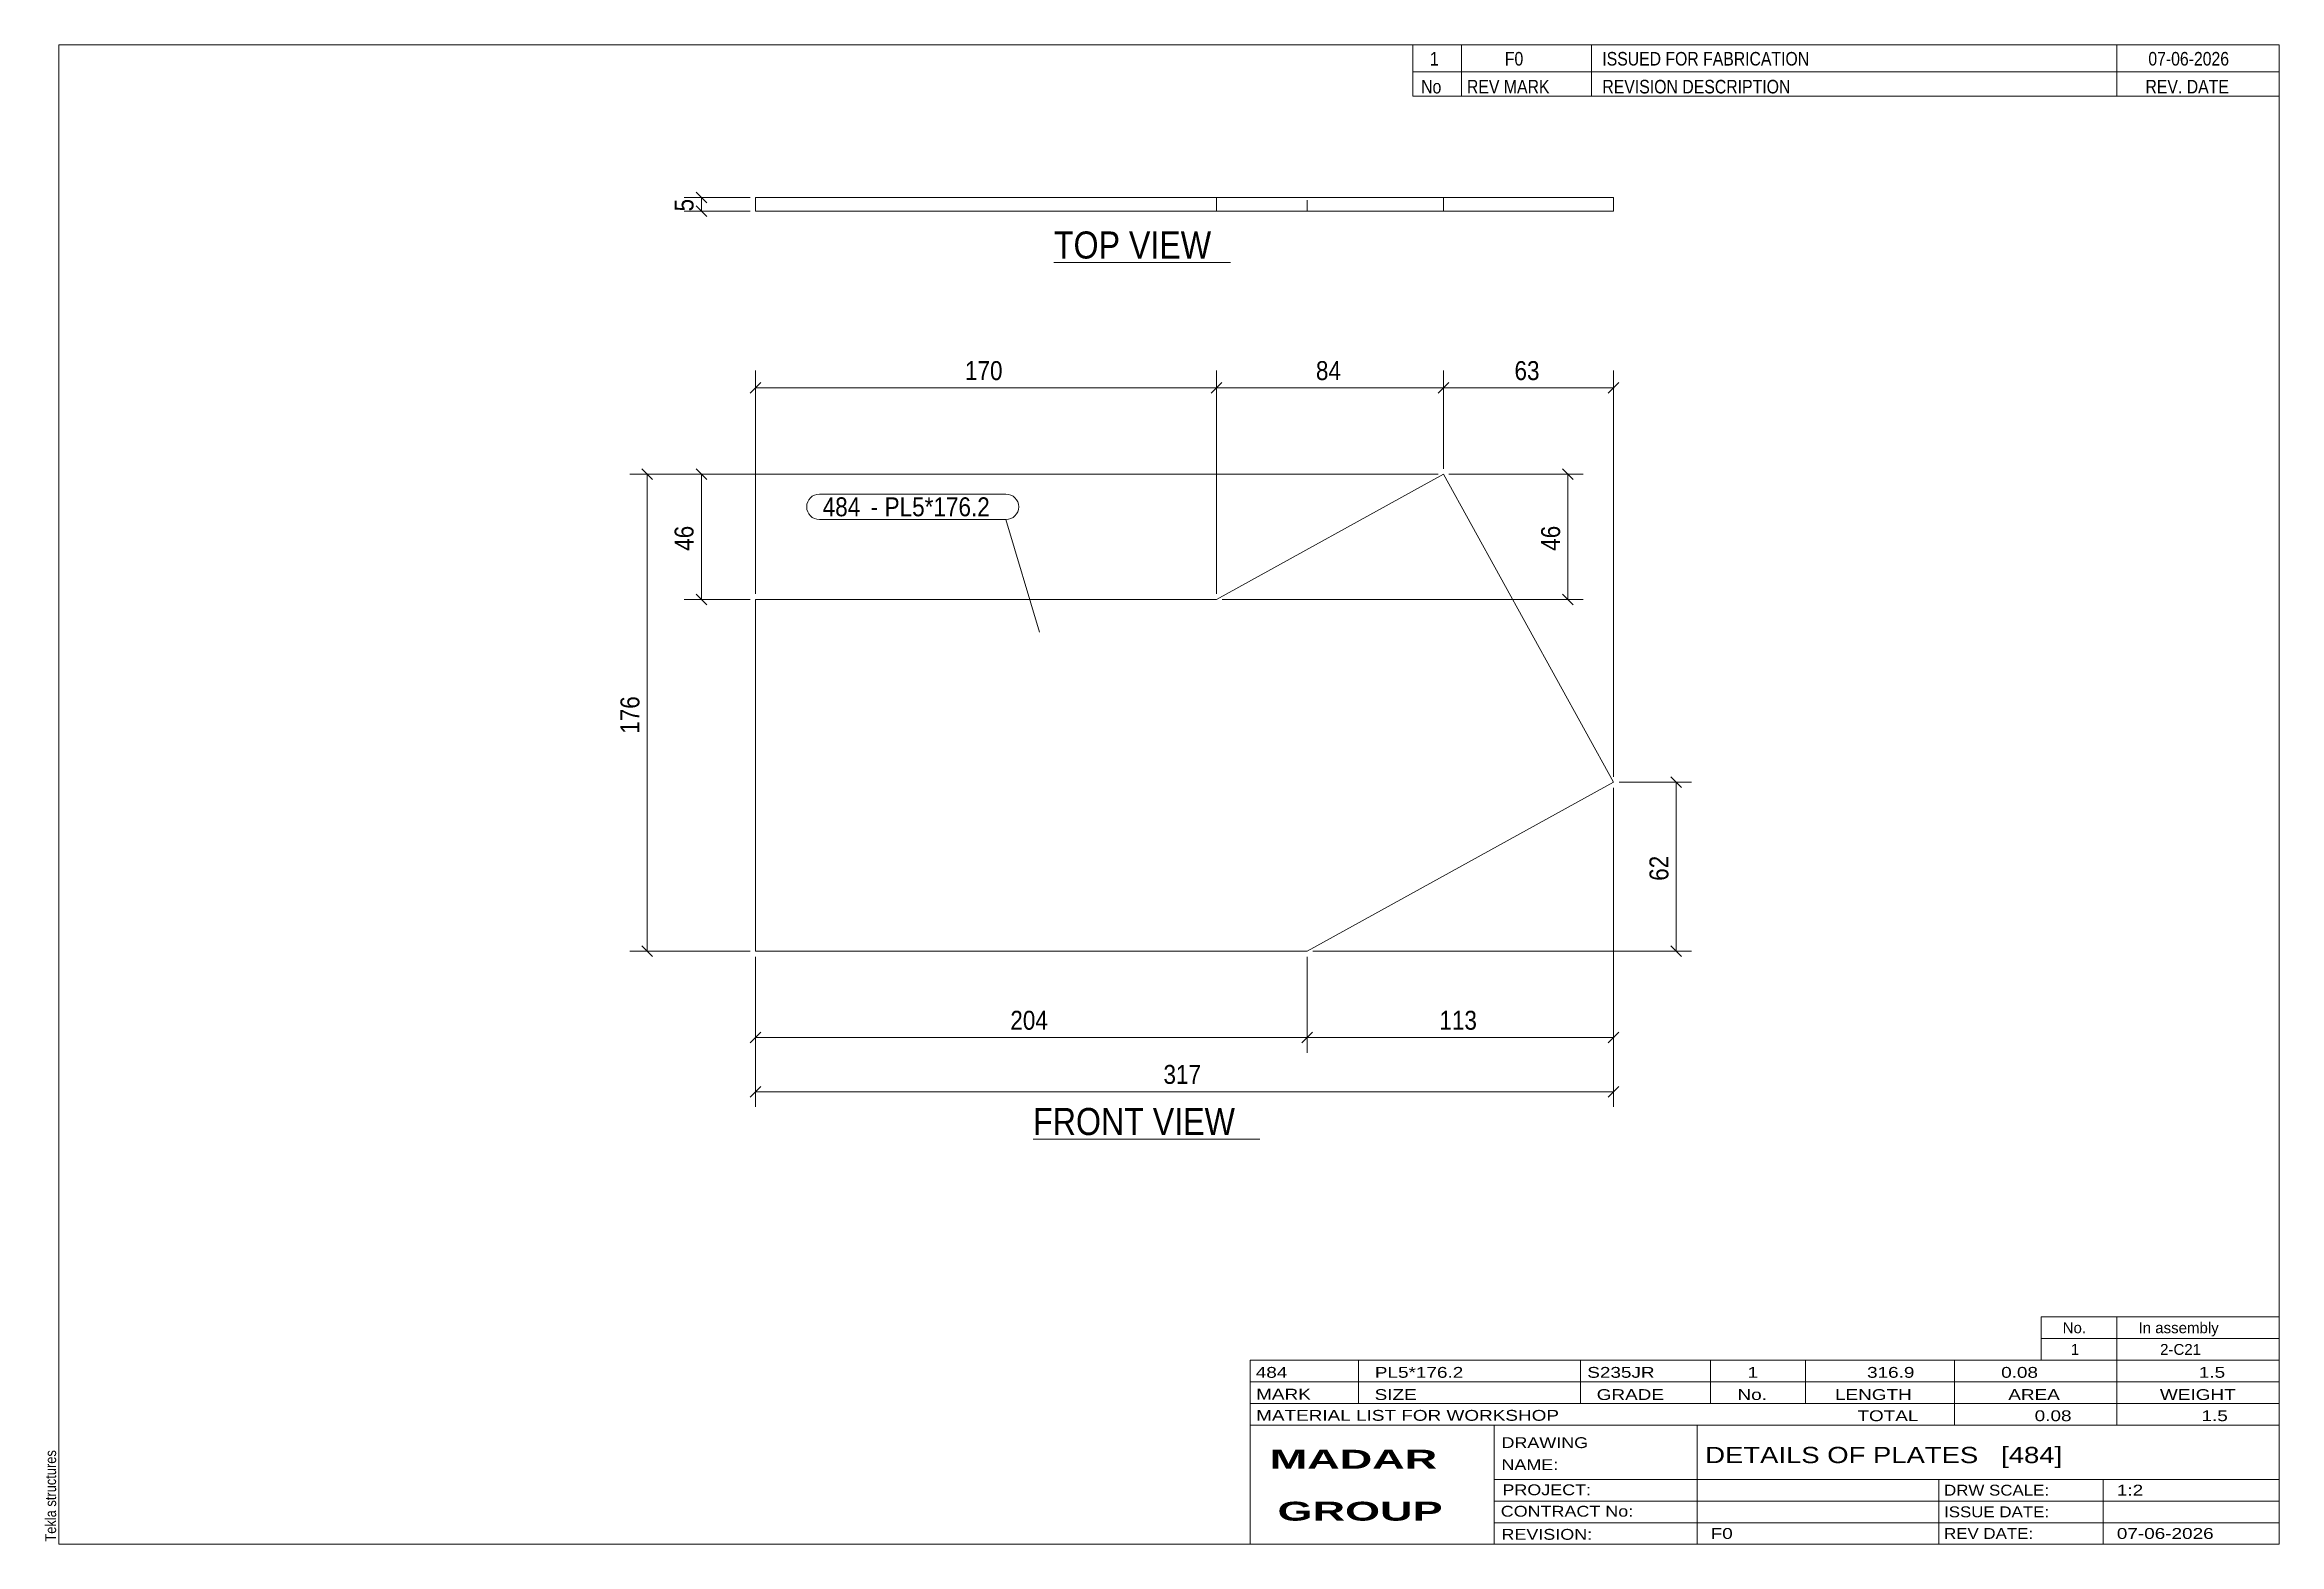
# Model space of a CAD drawing. Header units: millimetres. Extents: x 2 to 415, y 5 to 282.
import ezdxf

# ---------------------------------------------------------------- set-up
doc = ezdxf.new("R2010")
doc.units = ezdxf.units.MM
doc.linetypes.add('XKITLINE00', pattern=[0])
doc.linetypes.add('XKITLINE02', pattern=[4, 2, -2])
for name, color, linetype, lineweight in [('Dimensions', 7, 'Continuous', 0), ('DrawingSheet', 5, 'Continuous', 0), ('OtherObjectType', 7, 'Continuous', 0), ('Part', 2, 'Continuous', 0), ('PartMark', 7, 'Continuous', 0)]:
    doc.layers.add(name, color=color, linetype=linetype, lineweight=lineweight)
doc.styles.add('ARIAL', font='ARIAL.TTF')
doc.styles.add('ARIAL_BOLD', font='ARIALBD.TTF')
doc.styles.add('ARIAL_NARROW', font='ARIALN.TTF')

# ---------------------------------------------------------------- blocks, each defined once
blk = doc.blocks.new('*A1')
at = {"layer": 'Part', "color": 2, "linetype": 'XKITLINE00', "lineweight": 0}
for p, q in [((218.78, 179.54), (260.67, 202.67)), ((260.67, 202.67), (292.08, 145.76)), ((133.65, 114.54), (133.65, 179.54)), ((133.65, 179.54), (218.78, 179.54)), ((292.08, 145.76), (235.52, 114.54)), ((235.52, 114.54), (133.65, 114.54))]:
    blk.add_line(p, q, dxfattribs=at)
blk = doc.blocks.new('*A2')
at = {"layer": 'Part', "color": 2, "linetype": 'XKITLINE00', "lineweight": 0}
for p, q in [((133.65, 253.75), (292.08, 253.75)), ((133.65, 251.25), (133.65, 253.75)), ((218.78, 251.25), (218.78, 253.75)), ((260.67, 251.25), (260.67, 253.75)), ((292.08, 253.75), (292.08, 251.25)), ((260.67, 251.25), (133.65, 251.25)), ((292.08, 251.25), (260.67, 251.25))]:
    blk.add_line(p, q, dxfattribs=at)
at = {"layer": 'Part', "color": 7, "linetype": 'XKITLINE02', "lineweight": 0}
for p, q in [((133.65, 251.25), (133.65, 253.75)), ((235.52, 251.25), (235.52, 253.75))]:
    blk.add_line(p, q, dxfattribs=at)
blk = doc.blocks.new('*A3')
at = {"layer": 'DrawingSheet', "color": 5, "linetype": 'XKITLINE00', "lineweight": 0}
for p, q in [((415, 282), (5, 282)), ((5, 282), (5, 5)), ((415, 5), (415, 282)), ((5, 5), (415, 5))]:
    blk.add_line(p, q, dxfattribs=at)
at = {"layer": 'DrawingSheet', "color": 5, "style": 'ARIAL', "width": 0.85}
blk.add_text('Tekla structures', height=2, rotation=90, dxfattribs=at).set_placement((4.5, 5.5))
blk = doc.blocks.new('*A4')
at = {"layer": 'OtherObjectType', "color": 7, "linetype": 'XKITLINE00', "lineweight": 0}
for p, q in [((371, 47), (415, 47)), ((371, 43), (371, 47)), ((385, 43), (385, 47)), ((415, 43), (415, 47)), ((371, 43), (415, 43)), ((371, 39), (371, 43)), ((385, 39), (385, 43)), ((415, 39), (415, 43)), ((371, 39), (415, 39))]:
    blk.add_line(p, q, dxfattribs=at)
at = {"layer": 'OtherObjectType', "color": 7, "style": 'ARIAL_NARROW', "width": 1.211571}
for s, p in [('No.', (375, 44)), ('In assembly', (389, 44)), ('1', (376.5, 40)), ('2-C21', (392.99, 40))]:
    blk.add_text(s, height=2, dxfattribs=at).set_placement(p)
blk = doc.blocks.new('*A5')
at = {"layer": 'OtherObjectType', "color": 7, "linetype": 'XKITLINE00', "lineweight": 0}
for p, q in [((255, 282), (415, 282)), ((415, 282), (255, 282)), ((255, 282), (255, 277)), ((264, 282), (264, 277)), ((288, 282), (288, 277)), ((385, 282), (385, 277)), ((415, 282), (415, 277)), ((255, 277), (415, 277)), ((255, 277), (255, 272.5)), ((255, 277), (415, 277)), ((264, 277), (264, 272.5)), ((288, 277), (288, 272.5)), ((385, 277), (385, 272.5)), ((415, 277), (415, 272.5)), ((415, 272.5), (255, 272.5))]:
    blk.add_line(p, q, dxfattribs=at)
at = {"layer": 'OtherObjectType', "color": 7, "style": 'ARIAL_NARROW'}
for s, width, p in [('1', 1.017001, (258.16, 278.15)), ('F0', 1.017001, (272, 278.15)), ('ISSUED FOR FABRICATION', 1.017001, (290, 278.15)), ('07-06-2026', 1.017001, (390.82, 278.15)), ('No', 1.02, (256.54, 273)), ('REV MARK', 1.02, (265, 273)), ('REVISION DESCRIPTION', 1.02, (290, 273)), ('REV. DATE', 1.02, (390.28, 273))]:
    blk.add_text(s, height=2.5, dxfattribs=dict(at, width=width)).set_placement(p)
blk = doc.blocks.new('*A6')
at = {"layer": 'OtherObjectType', "color": 7, "linetype": 'XKITLINE00', "lineweight": 0}
for p, q in [((225, 39), (415, 39)), ((225, 39), (225, 35)), ((225, 39), (415, 39)), ((245, 35), (245, 39)), ((286, 35), (286, 39)), ((310, 35), (310, 39)), ((327.5, 35), (327.5, 39)), ((355, 35), (355, 39)), ((385, 35), (385, 39)), ((415, 35), (415, 39)), ((225, 35), (415, 35)), ((225, 35), (225, 5)), ((225, 35), (415, 35)), ((245, 31), (245, 35)), ((286, 31), (286, 35)), ((310, 31), (310, 35)), ((327.5, 31), (327.5, 35)), ((355, 31), (355, 35)), ((385, 31), (385, 35)), ((415, 31), (415, 35)), ((225, 31), (415, 31)), ((355, 27), (355, 31)), ((385, 27), (385, 31)), ((415, 27), (415, 31)), ((225, 27), (415, 27)), ((270, 21), (270, 27)), ((307.5, 17), (307.5, 27)), ((415, 21), (415, 27)), ((270, 21), (270, 5)), ((415, 17), (415, 21)), ((270, 17), (415, 17)), ((307.5, 5), (307.5, 17)), ((352.16, 13), (352.16, 17)), ((382.5, 5), (382.5, 17)), ((415, 13), (415, 17)), ((270, 13), (415, 13)), ((352.16, 5), (352.16, 13)), ((415, 9), (415, 13)), ((270, 9), (415, 9)), ((415, 5), (415, 9)), ((225, 5), (415, 5)), ((262.5, 5), (415, 5))]:
    blk.add_line(p, q, dxfattribs=at)
at = {"layer": 'OtherObjectType', "color": 7, "style": 'ARIAL_NARROW'}
for s, height, width, p in [('484', 2, 1.525501, (226.01, 35.76)), ('PL5*176.2', 2, 1.525501, (248, 35.76)), ('S235JR', 2, 1.525501, (287.22, 35.76)), ('1', 2, 1.525501, (316.82, 35.76)), ('316.9', 2, 1.525501, (338.88, 35.76)), ('0.08', 2, 1.525501, (363.64, 35.76)), ('1.5', 2, 1.525501, (400.14, 35.76)), ('MARK', 2, 1.525501, (226.08, 31.73)), ('SIZE', 2, 1.525501, (247.96, 31.66)), ('GRADE', 2, 1.525501, (288.96, 31.66)), ('No.', 2, 1.525501, (314.96, 31.66)), ('LENGTH', 2, 1.525501, (332.96, 31.66)), ('AREA', 2, 1.525501, (364.96, 31.66)), ('WEIGHT', 2, 1.525501, (392.96, 31.66)), ('MATERIAL LIST FOR WORKSHOP', 2, 1.525501, (226.08, 27.82)), ('TOTAL', 2, 1.525501, (337.1, 27.75)), ('0.08', 2, 1.525501, (369.83, 27.75)), ('1.5', 2, 1.525501, (400.63, 27.75)), ('DRAWING', 2, 1.445, (271.38, 22.78)), ('NAME:', 2, 1.445, (271.38, 18.72)), ('DETAILS OF PLATES   [484]', 3, 1.474651, (309, 20)), ('PROJECT:', 2, 1.445, (271.55, 14.07)), ('DRW SCALE:', 2, 1.36, (353.1, 14)), ('1:2', 2, 1.525501, (385, 14)), ('CONTRACT No:', 2, 1.445, (271.25, 10.11)), ('ISSUE DATE:', 2, 1.36, (353.1, 10)), ('REVISION:', 2, 1.445, (271.38, 5.84)), ('F0', 2, 1.525501, (310, 6)), ('REV DATE:', 2, 1.36, (353.1, 6)), ('07-06-2026', 2, 1.525501, (385, 6))]:
    blk.add_text(s, height=height, dxfattribs=dict(at, width=width)).set_placement(p)
at = {"layer": 'OtherObjectType', "color": 1, "style": 'ARIAL_BOLD', "width": 1.7}
for s, p in [('MADAR ', (228.58, 18.97)), ('GROUP', (230.03, 9.37))]:
    blk.add_text(s, height=3.5, dxfattribs=at).set_placement(p)
blk = doc.blocks.new('*A7')
at = {"layer": 'Dimensions', "color": 7, "linetype": 'XKITLINE00', "lineweight": 0}
for p, q in [((259.67, 202.67), (110.45, 202.67)), ((112.66, 203.66), (114.64, 201.68)), ((113.65, 114.54), (113.65, 202.67)), ((112.66, 115.53), (114.64, 113.55)), ((132.65, 114.54), (110.45, 114.54))]:
    blk.add_line(p, q, dxfattribs=at)
at = {"layer": 'Dimensions', "color": 3}
for p in [(113.65, 202.67), (113.65, 114.54)]:
    blk.add_point(p, dxfattribs=at)
at = {"layer": 'Dimensions', "color": 3, "style": 'ARIAL', "width": 0.85}
blk.add_text('176', height=3.5, rotation=90.0002, dxfattribs=at).set_placement((112.2, 154.71))
blk = doc.blocks.new('*A8')
at = {"layer": 'Dimensions', "color": 7, "linetype": 'XKITLINE00', "lineweight": 0}
for p, q in [((259.67, 202.67), (120.45, 202.67)), ((122.66, 203.66), (124.64, 201.68)), ((123.65, 179.54), (123.65, 202.67)), ((132.65, 179.54), (120.45, 179.54)), ((122.66, 180.53), (124.64, 178.55))]:
    blk.add_line(p, q, dxfattribs=at)
at = {"layer": 'Dimensions', "color": 3}
for p in [(123.65, 202.67), (123.65, 179.54)]:
    blk.add_point(p, dxfattribs=at)
at = {"layer": 'Dimensions', "color": 3, "style": 'ARIAL', "width": 0.85}
blk.add_text('46', height=3.5, rotation=90.0002, dxfattribs=at).set_placement((122.2, 188.51))
blk = doc.blocks.new('*A9')
at = {"layer": 'Dimensions', "color": 7, "linetype": 'XKITLINE00', "lineweight": 0}
for p, q in [((293.08, 145.76), (306.45, 145.76)), ((302.66, 146.75), (304.64, 144.77)), ((303.65, 114.54), (303.65, 145.76)), ((302.66, 115.53), (304.64, 113.55)), ((236.52, 114.54), (306.45, 114.54))]:
    blk.add_line(p, q, dxfattribs=at)
at = {"layer": 'Dimensions', "color": 3}
for p in [(303.65, 145.76), (303.65, 114.54)]:
    blk.add_point(p, dxfattribs=at)
at = {"layer": 'Dimensions', "color": 3, "style": 'ARIAL', "width": 0.85}
blk.add_text('62', height=3.5, rotation=90.0002, dxfattribs=at).set_placement((302.2, 127.56))
blk = doc.blocks.new('*A10')
at = {"layer": 'Dimensions', "color": 7, "linetype": 'XKITLINE00', "lineweight": 0}
for p, q in [((261.67, 202.67), (286.45, 202.67)), ((282.66, 203.66), (284.64, 201.68)), ((283.65, 179.54), (283.65, 202.67)), ((219.78, 179.54), (286.45, 179.54)), ((282.66, 180.53), (284.64, 178.55))]:
    blk.add_line(p, q, dxfattribs=at)
at = {"layer": 'Dimensions', "color": 3}
for p in [(283.65, 202.67), (283.65, 179.54)]:
    blk.add_point(p, dxfattribs=at)
at = {"layer": 'Dimensions', "color": 3, "style": 'ARIAL', "width": 0.85}
blk.add_text('46', height=3.5, rotation=90.0002, dxfattribs=at).set_placement((282.2, 188.51))
blk = doc.blocks.new('*A11')
at = {"layer": 'Dimensions', "color": 7, "linetype": 'XKITLINE00', "lineweight": 0}
for p, q in [((292.08, 144.76), (292.08, 85.8)), ((133.65, 113.54), (133.65, 85.8)), ((134.64, 89.59), (132.66, 87.61)), ((133.65, 88.6), (292.08, 88.6)), ((293.07, 89.59), (291.09, 87.61))]:
    blk.add_line(p, q, dxfattribs=at)
at = {"layer": 'Dimensions', "color": 3}
for p in [(133.65, 88.6), (292.08, 88.6)]:
    blk.add_point(p, dxfattribs=at)
at = {"layer": 'Dimensions', "color": 3, "style": 'ARIAL', "width": 0.85}
blk.add_text('317', height=3.5, dxfattribs=at).set_placement((208.97, 90.05))
blk = doc.blocks.new('*A12')
at = {"layer": 'Dimensions', "color": 7, "linetype": 'XKITLINE00', "lineweight": 0}
for p, q in [((133.65, 113.54), (133.65, 95.8)), ((235.52, 113.54), (235.52, 95.8)), ((134.64, 99.59), (132.66, 97.61)), ((236.51, 99.59), (234.53, 97.61)), ((133.65, 98.6), (235.52, 98.6))]:
    blk.add_line(p, q, dxfattribs=at)
at = {"layer": 'Dimensions', "color": 3}
for p in [(133.65, 98.6), (235.52, 98.6)]:
    blk.add_point(p, dxfattribs=at)
at = {"layer": 'Dimensions', "color": 3, "style": 'ARIAL', "width": 0.85}
blk.add_text('204', height=3.5, dxfattribs=at).set_placement((180.69, 100.05))
blk = doc.blocks.new('*A13')
at = {"layer": 'Dimensions', "color": 7, "linetype": 'XKITLINE00', "lineweight": 0}
for p, q in [((292.08, 144.76), (292.08, 95.8)), ((235.52, 113.54), (235.52, 95.8)), ((236.51, 99.59), (234.53, 97.61)), ((293.07, 99.59), (291.09, 97.61)), ((235.52, 98.6), (292.08, 98.6))]:
    blk.add_line(p, q, dxfattribs=at)
at = {"layer": 'Dimensions', "color": 3}
for p in [(235.52, 98.6), (292.08, 98.6)]:
    blk.add_point(p, dxfattribs=at)
at = {"layer": 'Dimensions', "color": 3, "style": 'ARIAL', "width": 0.85}
blk.add_text('113', height=3.5, dxfattribs=at).set_placement((259.91, 100.05))
blk = doc.blocks.new('*A14')
at = {"layer": 'Dimensions', "color": 7, "linetype": 'XKITLINE00', "lineweight": 0}
for p, q in [((134.64, 219.59), (132.66, 217.61)), ((133.65, 180.54), (133.65, 221.8)), ((219.77, 219.59), (217.79, 217.61)), ((218.78, 180.54), (218.78, 221.8)), ((133.65, 218.6), (218.78, 218.6))]:
    blk.add_line(p, q, dxfattribs=at)
at = {"layer": 'Dimensions', "color": 3}
for p in [(133.65, 218.6), (218.78, 218.6)]:
    blk.add_point(p, dxfattribs=at)
at = {"layer": 'Dimensions', "color": 3, "style": 'ARIAL', "width": 0.85}
blk.add_text('170', height=3.5, dxfattribs=at).set_placement((172.32, 220.05))
blk = doc.blocks.new('*A15')
at = {"layer": 'Dimensions', "color": 7, "linetype": 'XKITLINE00', "lineweight": 0}
for p, q in [((219.77, 219.59), (217.79, 217.61)), ((218.78, 180.54), (218.78, 221.8)), ((261.66, 219.59), (259.68, 217.61)), ((260.67, 203.67), (260.67, 221.8)), ((218.78, 218.6), (260.67, 218.6))]:
    blk.add_line(p, q, dxfattribs=at)
at = {"layer": 'Dimensions', "color": 3}
for p in [(218.78, 218.6), (260.67, 218.6)]:
    blk.add_point(p, dxfattribs=at)
at = {"layer": 'Dimensions', "color": 3, "style": 'ARIAL', "width": 0.85}
blk.add_text('84', height=3.5, dxfattribs=at).set_placement((237.12, 220.05))
blk = doc.blocks.new('*A16')
at = {"layer": 'Dimensions', "color": 7, "linetype": 'XKITLINE00', "lineweight": 0}
for p, q in [((261.66, 219.59), (259.68, 217.61)), ((260.67, 203.67), (260.67, 221.8)), ((293.07, 219.59), (291.09, 217.61)), ((292.08, 146.76), (292.08, 221.8)), ((260.67, 218.6), (292.08, 218.6))]:
    blk.add_line(p, q, dxfattribs=at)
at = {"layer": 'Dimensions', "color": 3}
for p in [(260.67, 218.6), (292.08, 218.6)]:
    blk.add_point(p, dxfattribs=at)
at = {"layer": 'Dimensions', "color": 3, "style": 'ARIAL', "width": 0.85}
blk.add_text('63', height=3.5, dxfattribs=at).set_placement((273.78, 220.05))
blk = doc.blocks.new('*A17')
at = {"layer": 'PartMark', "color": 7, "linetype": 'XKITLINE00', "lineweight": 0}
for p, q in [((145.44, 198.99), (179.89, 198.99)), ((145.44, 194.29), (179.89, 194.29)), ((186.1, 173.46), (179.89, 194.29))]:
    blk.add_line(p, q, dxfattribs=at)
for centre, start, end in [((145.44, 196.64), 90, 270), ((179.89, 196.64), 270, 90)]:
    blk.add_arc(centre, 2.35, start, end, dxfattribs=at)
at = {"layer": 'PartMark', "color": 1, "style": 'ARIAL', "width": 0.85}
blk.add_text('484', height=3.5, dxfattribs=at).set_placement((146.04, 194.89))
at = {"layer": 'PartMark', "color": 3, "style": 'ARIAL', "width": 0.85}
for s, p in [('PL5*176.2', (157.48, 194.89)), ('-', (154.88, 194.89))]:
    blk.add_text(s, height=3.5, dxfattribs=at).set_placement(p)
blk = doc.blocks.new('*A18')
at = {"layer": 'OtherObjectType', "color": 7, "linetype": 'XKITLINE00', "lineweight": 0}
blk.add_line((184.9, 79.85), (226.75, 79.85), dxfattribs=at)
at = {"layer": 'OtherObjectType', "color": 3, "style": 'ARIAL', "width": 0.85}
blk.add_text('FRONT VIEW', height=5, dxfattribs=at).set_placement((184.9, 80.6))
blk = doc.blocks.new('*A19')
at = {"layer": 'Dimensions', "color": 7, "linetype": 'XKITLINE00', "lineweight": 0}
for p, q in [((132.65, 253.75), (120.45, 253.75)), ((122.66, 254.74), (124.64, 252.76)), ((122.66, 252.24), (124.64, 250.26)), ((123.65, 251.25), (123.65, 253.75)), ((132.65, 251.25), (120.45, 251.25))]:
    blk.add_line(p, q, dxfattribs=at)
at = {"layer": 'Dimensions', "color": 3}
for p in [(123.65, 253.75), (123.65, 251.25)]:
    blk.add_point(p, dxfattribs=at)
at = {"layer": 'Dimensions', "color": 3, "style": 'ARIAL', "width": 0.85}
blk.add_text('5', height=3.5, rotation=90.0002, dxfattribs=at).set_placement((122.2, 251.2))
blk = doc.blocks.new('*A20')
at = {"layer": 'OtherObjectType', "color": 7, "linetype": 'XKITLINE00', "lineweight": 0}
blk.add_line((188.74, 241.75), (221.34, 241.75), dxfattribs=at)
at = {"layer": 'OtherObjectType', "color": 3, "style": 'ARIAL', "width": 0.85}
blk.add_text('TOP VIEW', height=5, dxfattribs=at).set_placement((188.74, 242.5))

msp = doc.modelspace()

# ---------------------------------------------------------------- block references
at = {"lineweight": 0}
for name in ['*A3', '*A5', '*A19', '*A2', '*A20', '*A14', '*A15', '*A16', '*A7', '*A8', '*A1', '*A10', '*A17', '*A11', '*A13', '*A9', '*A12', '*A18', '*A4', '*A6']:
    msp.add_blockref(name, (0, 0), dxfattribs=at)

doc.saveas('drawing.dxf')
